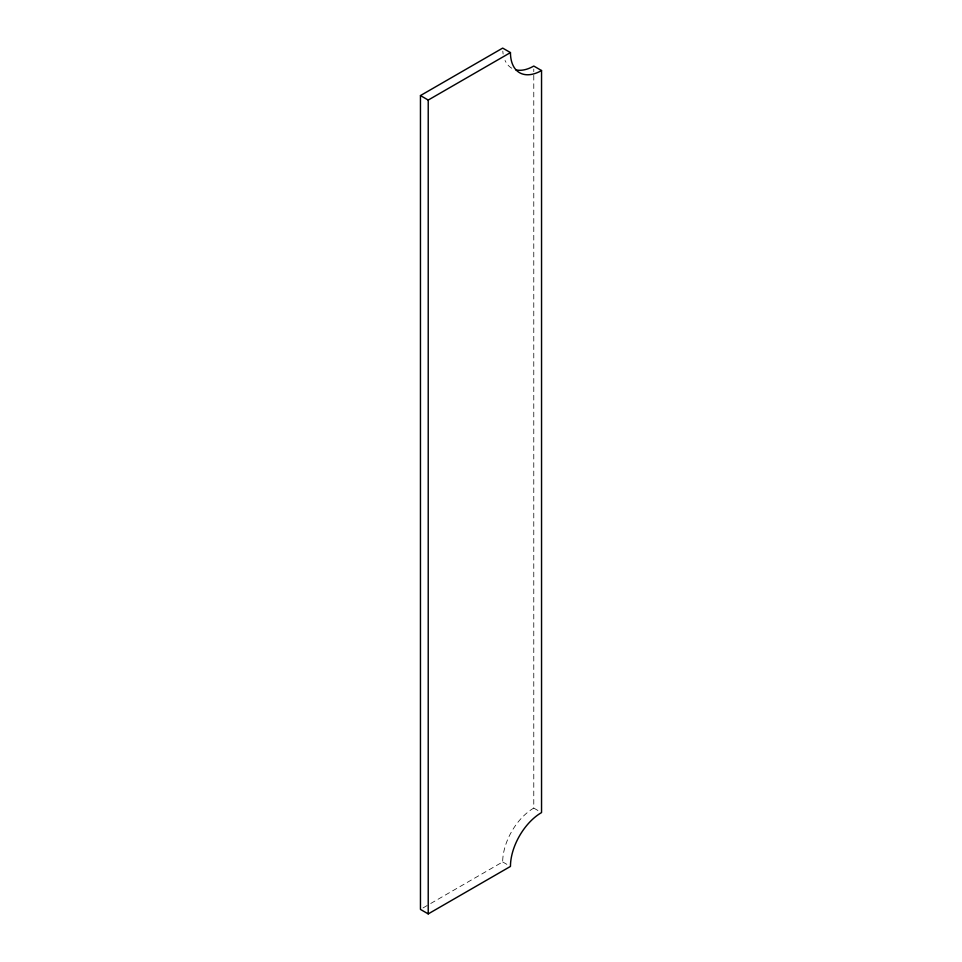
<?xml version="1.0" encoding="UTF-8"?>
<svg xmlns="http://www.w3.org/2000/svg" width="962" height="962" viewBox="0 0 962 962"><rect width="100%" height="100%" fill="white"/><g stroke="black" fill="none" stroke-linecap="round" stroke-linejoin="round"><path stroke-width="0.72" stroke-dasharray="4.81 3.61" d="M423.027 907.924L429.449 904.22M430.735 903.474L502.681 861.94A43.963 25.385 -60 0 1 533.778 808.092L533.778 69.06M533.778 808.092L540.247 811.832M502.681 861.94L507.864 864.922M511.796 68.23A43.963 25.385 -60 0 1 505.05 60.474M503.15 54.052A43.963 25.385 -60 0 1 502.801 51.13"/><path stroke-width="1.44" d="M420.454 95.575L502.681 48.1L510.461 52.585A43.963 25.385 -60 0 0 541.546 70.539L541.546 812.577A43.963 25.385 -60 0 0 510.461 866.425L428.222 913.9L420.454 909.415L420.454 95.575L428.222 100.06L510.461 52.585M541.546 70.539L533.778 66.053A43.963 25.385 -60 0 1 515.776 69.817M428.222 100.06L428.222 913.9"/></g></svg>
